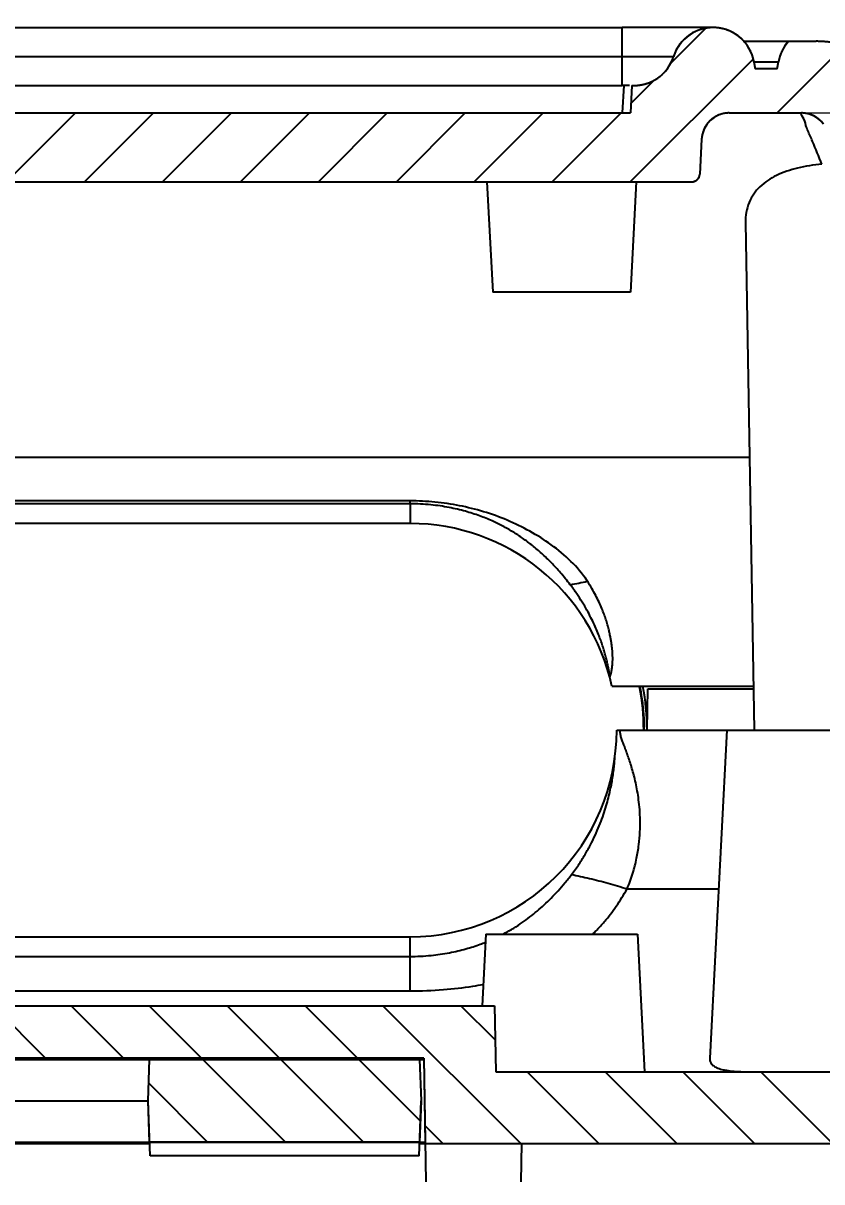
# Model space of a CAD drawing. Header units: millimetres. Extents: x 1786 to 4339, y -2795 to -1928.
# Drawn here: x 4201.66 to 4230.64, y -2548.85 to -2506.8 of the extents above; entities that cross this region are included whole.
import ezdxf

# ---------------------------------------------------------------- set-up
doc = ezdxf.new("R2010")
doc.units = ezdxf.units.MM
doc.layers.add('dim', color=3, linetype='Continuous', lineweight=9)
doc.styles.add('FFS', font='simfang0.ttf', dxfattribs={"width": 0.85})
doc.dimstyles.new('YanXiu', dxfattribs={"dimtxt": 2.5, "dimasz": 2.2, "dimexe": 1, "dimexo": 0.6, "dimgap": 0.66, "dimtad": 0, "dimzin": 9, "dimdsep": 46, "dimtxsty": 'FFS', "dimblk": 'CLOSEDBLANK', "dimcen": 0, "dimclrd": 256, "dimclre": 131, "dimclrt": 42, "dimazin": 2, "dimtfac": 1, "dimtofl": 0, "dimtmove": 0, "dimatfit": 3, "dimldrblk": 'CLOSEDBLANK', "dimfxl": 1, "dimlwd": 5, "dimlwe": 5, "dimarcsym": 0})
pattern_1 = [(315, (-316.9945, 82.8858), (1.4142136, 1.4142136), [])]

# ---------------------------------------------------------------- blocks, each defined once
blk = doc.blocks.new('_ClosedBlank')
at = {"color": 0, "linetype": 'ByBlock', "lineweight": -2}
for p, q in [((-1, 0.167), (0, 0)), ((-1, 0.167), (-1, -0.167)), ((0, 0), (-1, -0.167))]:
    blk.add_line(p, q, dxfattribs=at)
blk = doc.blocks.new('*D246')
at = {"layer": 'Defpoints', "color": 0}
for p in [(4227.273, -2510.06), (4233.369, -2544.86), (4244.793, -2544.86)]:
    blk.add_point(p, dxfattribs=at)
at = {"layer": 'dim', "color": 131, "lineweight": 5}
for p, q in [((4228.273, -2510.06), (4245.793, -2510.06)), ((4234.368, -2544.86), (4245.793, -2544.86))]:
    blk.add_line(p, q, dxfattribs=at)
at = {"layer": 'dim', "lineweight": 5}
for p, q in [((4244.793, -2514.06), (4244.793, -2521.199)), ((4244.793, -2540.86), (4244.793, -2533.72))]:
    blk.add_line(p, q, dxfattribs=at)
at = {"layer": 'dim', "lineweight": 5, "xscale": 4, "yscale": 4, "zscale": 4}
for p, rotation in [((4244.793, -2510.06), 90), ((4244.793, -2544.86), 270)]:
    blk.add_blockref('_ClosedBlank', p, dxfattribs=dict(at, rotation=rotation))
at = {"layer": 'dim', "color": 42, "insert": (4244.793, -2527.46), "char_height": 5, "attachment_point": 5, "rotation": 90, "style": 'FFS'}
blk.add_mtext('34.8', dxfattribs=at)
blk = doc.blocks.new('*u270')
at = {"linetype": 'Continuous'}
h = blk.add_hatch(dxfattribs=at)
h.set_pattern_fill('DEFAULT__7', color=2, scale=2, angle=45, style=0, pattern_type=0)
h.set_pattern_definition([(45, (-319.823, 82.8858), (-1.4142136, 1.4142136), [])])
edge = h.paths.add_edge_path()
edge.add_spline(control_points=[(126.837, 286.042), (129.732, 282.011), (131.836, 277.515), (133.077, 272.709)], knot_values=[0, 0, 0, 0, 1, 1, 1, 1], weights=[1, 0.988615, 0.988615, 1], degree=3, periodic=0)
edge.add_line((132.095, 272.709), (133.077, 272.709))
edge.add_spline(control_points=[(131.742, 273.959), (131.866, 273.544), (131.984, 273.128), (132.095, 272.709)], knot_values=[0, 0, 0, 0, 1, 1, 1, 1], weights=[1, 0.999908, 0.999908, 1], degree=3, periodic=0)
edge.add_line((130.794, 273.959), (131.742, 273.959))
edge.add_line((130.751, 272.709), (130.794, 273.959))
edge.add_line((129.763, 272.709), (130.751, 272.709))
edge.add_spline(control_points=[(123.849, 284.707), (126.544, 281.092), (128.537, 277.048), (129.763, 272.709)], knot_values=[0, 0, 0, 0, 1, 1, 1, 1], weights=[1, 0.988898, 0.988898, 1], degree=3, periodic=0)
edge.add_spline(control_points=[(123.849, 284.707), (123.657, 284.965), (123.369, 285.109), (123.047, 285.109)], knot_values=[0, 0, 0, 0, 1, 1, 1, 1], weights=[1, 0.929202, 0.929202, 1], degree=3, periodic=0)
edge.add_line((120.427, 285.109), (123.047, 285.109))
edge.add_spline(control_points=[(120.427, 285.109), (119.866, 285.109), (119.458, 284.722), (119.429, 284.161)], knot_values=[0, 0, 0, 0, 1, 1, 1, 1], weights=[1, 0.816916, 0.816916, 1], degree=3, periodic=0)
edge.add_line((119.429, 284.161), (119.362, 282.893))
edge.add_spline(control_points=[(119.063, 282.609), (119.231, 282.609), (119.353, 282.725), (119.362, 282.893)], knot_values=[0, 0, 0, 0, 1, 1, 1, 1], weights=[1, 0.816916, 0.816916, 1], degree=3, periodic=0)
edge.add_line((49.632, 282.609), (119.063, 282.609))
edge.add_spline(control_points=[(49.632, 282.609), (49.464, 282.609), (49.341, 282.725), (49.332, 282.893)], knot_values=[0, 0, 0, 0, 1, 1, 1, 1], weights=[1, 0.816916, 0.816916, 1], degree=3, periodic=0)
edge.add_line((49.266, 284.161), (49.332, 282.893))
edge.add_spline(control_points=[(48.267, 285.109), (48.829, 285.109), (49.237, 284.722), (49.266, 284.161)], knot_values=[0, 0, 0, 0, 1, 1, 1, 1], weights=[1, 0.816916, 0.816916, 1], degree=3, periodic=0)
edge.add_line((45.648, 285.109), (48.267, 285.109))
edge.add_spline(control_points=[(45.648, 285.109), (45.326, 285.109), (45.038, 284.965), (44.846, 284.707)], knot_values=[0, 0, 0, 0, 1, 1, 1, 1], weights=[1, 0.929202, 0.929202, 1], degree=3, periodic=0)
edge.add_spline(control_points=[(44.846, 284.707), (42.151, 281.092), (40.157, 277.048), (38.932, 272.709)], knot_values=[0, 0, 0, 0, 1, 1, 1, 1], weights=[1, 0.988898, 0.988898, 1], degree=3, periodic=0)
edge.add_line((37.944, 272.709), (38.932, 272.709))
edge.add_line((37.944, 272.709), (37.9, 273.959))
edge.add_line((37.9, 273.959), (36.953, 273.959))
edge.add_spline(control_points=[(36.953, 273.959), (36.828, 273.544), (36.71, 273.128), (36.599, 272.709)], knot_values=[0, 0, 0, 0, 1, 1, 1, 1], weights=[1, 0.999908, 0.999908, 1], degree=3, periodic=0)
edge.add_line((35.618, 272.709), (36.599, 272.709))
edge.add_spline(control_points=[(41.858, 286.042), (38.963, 282.011), (36.858, 277.515), (35.618, 272.709)], knot_values=[0, 0, 0, 0, 1, 1, 1, 1], weights=[1, 0.988615, 0.988615, 1], degree=3, periodic=0)
edge.add_spline(control_points=[(45.107, 287.709), (43.793, 287.709), (42.624, 287.109), (41.858, 286.042)], knot_values=[0, 0, 0, 0, 1, 1, 1, 1], weights=[1, 0.926504, 0.926504, 1], degree=3, periodic=0)
edge.add_line((45.107, 287.709), (46.114, 287.709))
edge.add_spline(control_points=[(46.114, 287.709), (46.302, 287.498), (46.426, 287.244), (46.475, 286.966)], knot_values=[0, 0, 0, 0, 1, 1, 1, 1], weights=[1, 0.974359, 0.974359, 1], degree=3, periodic=0)
edge.add_line((46.521, 286.709), (46.475, 286.966))
edge.add_line((47.321, 286.709), (46.521, 286.709))
edge.add_line((47.366, 286.966), (47.321, 286.709))
edge.add_spline(control_points=[(47.366, 286.966), (47.71, 288.916), (49.685, 289.046), (50.282, 287.158)], knot_values=[0, 0, 0, 0, 1, 1, 1, 1], weights=[1, 0.492007, 0.492007, 1], degree=3, periodic=0)
edge.add_spline(control_points=[(51.795, 286.109), (51.083, 286.072), (50.497, 286.478), (50.282, 287.158)], knot_values=[0, 0, 0, 0, 1, 1, 1, 1], weights=[1, 0.860596, 0.860596, 1], degree=3, periodic=0)
edge.add_line((51.795, 286.109), (51.847, 285.109))
edge.add_line((51.847, 285.109), (116.847, 285.109))
edge.add_line((116.9, 286.109), (116.847, 285.109))
edge.add_spline(control_points=[(116.9, 286.109), (117.612, 286.072), (118.198, 286.478), (118.413, 287.158)], knot_values=[0, 0, 0, 0, 1, 1, 1, 1], weights=[1, 0.860596, 0.860596, 1], degree=3, periodic=0)
edge.add_spline(control_points=[(121.329, 286.966), (120.985, 288.916), (119.01, 289.046), (118.413, 287.158)], knot_values=[0, 0, 0, 0, 1, 1, 1, 1], weights=[1, 0.492007, 0.492007, 1], degree=3, periodic=0)
edge.add_line((121.329, 286.966), (121.374, 286.709))
edge.add_line((122.174, 286.709), (121.374, 286.709))
edge.add_line((122.174, 286.709), (122.219, 286.966))
edge.add_spline(control_points=[(122.581, 287.709), (122.392, 287.498), (122.269, 287.244), (122.219, 286.966)], knot_values=[0, 0, 0, 0, 1, 1, 1, 1], weights=[1, 0.974359, 0.974359, 1], degree=3, periodic=0)
edge.add_line((122.581, 287.709), (123.588, 287.709))
edge.add_spline(control_points=[(126.837, 286.042), (126.07, 287.109), (124.901, 287.709), (123.588, 287.709)], knot_values=[0, 0, 0, 0, 1, 1, 1, 1], weights=[1, 0.926504, 0.926504, 1], degree=3, periodic=0)
h = blk.add_hatch(dxfattribs=at)
h.set_pattern_fill('DEFAULT__10', color=2, scale=2, angle=-45, style=0, pattern_type=0)
h.set_pattern_definition(pattern_1)
edge = h.paths.add_edge_path()
edge.add_line((40.069, 247.709), (59.293, 247.709))
edge.add_spline(control_points=[(40.069, 247.709), (38.267, 247.709), (36.811, 248.771), (36.26, 250.487)], knot_values=[0, 0, 0, 0, 1, 1, 1, 1], weights=[1, 0.871964, 0.871964, 1], degree=3, periodic=0)
edge.add_spline(control_points=[(35.618, 252.709), (35.81, 251.962), (36.025, 251.221), (36.26, 250.487)], knot_values=[0, 0, 0, 0, 1, 1, 1, 1], weights=[1, 0.999721, 0.999721, 1], degree=3, periodic=0)
edge.add_line((35.618, 252.709), (36.599, 252.709))
edge.add_spline(control_points=[(36.953, 251.459), (36.828, 251.874), (36.71, 252.29), (36.599, 252.709)], knot_values=[0, 0, 0, 0, 1, 1, 1, 1], weights=[1, 0.999908, 0.999908, 1], degree=3, periodic=0)
edge.add_line((37.9, 251.459), (36.953, 251.459))
edge.add_line((37.944, 252.709), (37.9, 251.459))
edge.add_line((37.944, 252.709), (38.932, 252.709))
edge.add_spline(control_points=[(38.932, 252.709), (39.095, 252.132), (39.272, 251.559), (39.463, 250.99)], knot_values=[0, 0, 0, 0, 1, 1, 1, 1], weights=[1, 0.999801, 0.999801, 1], degree=3, periodic=0)
edge.add_spline(control_points=[(40.411, 250.309), (39.966, 250.309), (39.605, 250.569), (39.463, 250.99)], knot_values=[0, 0, 0, 0, 1, 1, 1, 1], weights=[1, 0.874615, 0.874615, 1], degree=3, periodic=0)
edge.add_line((40.411, 250.309), (56.738, 250.309))
edge.add_line((56.78, 252.709), (56.738, 250.309))
edge.add_line((56.78, 252.709), (111.915, 252.709))
edge.add_line((111.915, 252.709), (111.956, 250.309))
edge.add_line((111.956, 250.309), (128.284, 250.309))
edge.add_spline(control_points=[(128.284, 250.309), (128.729, 250.309), (129.09, 250.569), (129.232, 250.99)], knot_values=[0, 0, 0, 0, 1, 1, 1, 1], weights=[1, 0.874615, 0.874615, 1], degree=3, periodic=0)
edge.add_spline(control_points=[(129.763, 252.709), (129.6, 252.132), (129.423, 251.559), (129.232, 250.99)], knot_values=[0, 0, 0, 0, 1, 1, 1, 1], weights=[1, 0.999801, 0.999801, 1], degree=3, periodic=0)
edge.add_line((129.763, 252.709), (130.751, 252.709))
edge.add_line((130.751, 252.709), (130.794, 251.459))
edge.add_line((130.794, 251.459), (131.742, 251.459))
edge.add_spline(control_points=[(131.742, 251.459), (131.866, 251.874), (131.984, 252.29), (132.095, 252.709)], knot_values=[0, 0, 0, 0, 1, 1, 1, 1], weights=[1, 0.999908, 0.999908, 1], degree=3, periodic=0)
edge.add_line((132.095, 252.709), (133.077, 252.709))
edge.add_spline(control_points=[(133.077, 252.709), (132.884, 251.962), (132.67, 251.221), (132.434, 250.487)], knot_values=[0, 0, 0, 0, 1, 1, 1, 1], weights=[1, 0.999721, 0.999721, 1], degree=3, periodic=0)
edge.add_spline(control_points=[(128.626, 247.709), (130.428, 247.709), (131.884, 248.771), (132.434, 250.487)], knot_values=[0, 0, 0, 0, 1, 1, 1, 1], weights=[1, 0.871964, 0.871964, 1], degree=3, periodic=0)
edge.add_line((109.401, 247.709), (128.626, 247.709))
edge.add_line((109.347, 250.809), (109.401, 247.709))
edge.add_line((109.347, 250.809), (59.347, 250.809))
edge.add_line((59.347, 250.809), (59.293, 247.709))
h = blk.add_hatch(dxfattribs=at)
h.set_pattern_fill('DEFAULT__6', color=2, scale=2, angle=-45, style=0, pattern_type=0)
h.set_pattern_definition(pattern_1)
edge = h.paths.add_edge_path()
edge.add_line((109.195, 250.759), (99.4, 250.759))
edge.add_line((109.195, 250.759), (109.247, 249.259))
edge.add_line((109.247, 249.259), (109.195, 247.759))
edge.add_line((109.195, 247.759), (99.4, 247.759))
edge.add_line((99.4, 247.759), (99.347, 249.259))
edge.add_line((99.347, 249.259), (99.4, 250.759))
edge = h.paths.add_edge_path()
edge.add_line((69.295, 250.759), (59.5, 250.759))
edge.add_line((69.347, 249.259), (69.295, 250.759))
edge.add_line((69.295, 247.759), (69.347, 249.259))
edge.add_line((69.295, 247.759), (59.5, 247.759))
edge.add_line((59.447, 249.259), (59.5, 247.759))
edge.add_line((59.5, 250.759), (59.447, 249.259))
at = {"color": 7, "linetype": 'Continuous'}
for p, q in [((51.597, 288.209, 0), (116.548, 288.209, 0)), ((116.548, 286.107, 0), (116.548, 288.209, 0)), ((117.986, 288.209, 0), (116.548, 288.209, 0)), ((120.931, 287.709, 0), (123.588, 287.709, 0)), ((122.581, 287.709, 0), (123.588, 287.709, 0)), ((52.147, 287.158, 0), (116.548, 287.158, 0)), ((116.548, 287.158, 0), (118.413, 287.158, 0)), ((121.329, 286.966, 0), (121.374, 286.709, 0)), ((121.329, 286.966, 0), (121.374, 286.709, 0)), ((121.329, 286.966, 0), (122.219, 286.966, 0)), ((122.174, 286.709, 0), (122.219, 286.966, 0)), ((122.174, 286.709, 0), (122.219, 286.966, 0)), ((122.174, 286.709, 0), (121.374, 286.709, 0)), ((122.174, 286.709, 0), (121.374, 286.709, 0)), ((52.147, 286.109, 0), (116.548, 286.109, 0)), ((116.6, 286.109, 0), (116.548, 285.109, 0)), ((116.9, 286.109, 0), (116.847, 285.109, 0)), ((116.9, 286.109, 0), (116.847, 285.109, 0)), ((51.847, 285.109, 0), (116.847, 285.109, 0)), ((51.847, 285.109, 0), (116.847, 285.109, 0)), ((120.427, 285.109, 0), (123.047, 285.109, 0)), ((120.427, 285.109, 0), (123.047, 285.109, 0)), ((119.429, 284.161, 0), (119.362, 282.893, 0)), ((119.429, 284.161, 0), (119.362, 282.893, 0)), ((49.632, 282.609, 0), (119.063, 282.609, 0)), ((49.632, 282.609, 0), (119.063, 282.609, 0)), ((111.638, 282.609, 0), (111.847, 278.609, 0)), ((117.057, 282.609, 0), (116.847, 278.609, 0)), ((121.017, 281.129, 0), (121.339, 262.709, 0)), ((116.847, 278.609, 0), (111.847, 278.609, 0)), ((121.166, 272.609, 0), (47.529, 272.609, 0)), ((108.847, 271.03, 0), (59.847, 271.03, 0)), ((108.847, 270.923, 0), (59.847, 270.923, 0)), ((108.847, 270.923, 0), (108.847, 271.03, 0)), ((108.847, 270.923, 0), (108.847, 270.209, 0)), ((108.847, 270.209, 0), (59.847, 270.209, 0)), ((116.175, 264.309, 0), (121.311, 264.309, 0)), ((117.447, 262.709, 0), (117.474, 264.209, 0)), ((117.474, 264.209, 0), (121.312, 264.209, 0)), ((116.347, 262.709, 0), (128.839, 262.709, 0)), ((120.347, 262.709, 0), (119.724, 250.808, 0)), ((116.725, 256.95, 0), (120.046, 256.95, 0)), ((111.597, 255.309, 0), (111.461, 252.709, 0)), ((111.597, 255.309, 0), (117.097, 255.309, 0)), ((117.097, 255.309, 0), (117.359, 250.309, 0)), ((59.847, 255.209, 0), (108.847, 255.209, 0)), ((108.847, 253.245, 0), (108.847, 255.209, 0)), ((59.847, 254.498, 0), (108.847, 254.498, 0)), ((59.847, 253.245, 0), (108.847, 253.245, 0)), ((56.78, 252.709, 0), (111.915, 252.709, 0)), ((56.78, 252.709, 0), (111.915, 252.709, 0)), ((111.915, 252.709, 0), (111.956, 250.309, 0)), ((111.915, 252.709, 0), (111.956, 250.309, 0)), ((109.347, 250.809, 0), (59.347, 250.809, 0)), ((109.347, 250.809, 0), (59.347, 250.809, 0)), ((59.347, 250.759, 0), (109.347, 250.759, 0)), ((99.347, 249.259, 0), (99.4, 250.759, 0)), ((99.347, 249.259, 0), (99.4, 250.759, 0)), ((109.195, 250.759, 0), (99.4, 250.759, 0)), ((109.195, 250.759, 0), (109.247, 249.259, 0)), ((109.195, 250.759, 0), (109.247, 249.259, 0)), ((109.347, 250.809, 0), (109.401, 247.709, 0)), ((109.347, 250.809, 0), (109.426, 246.318, 0)), ((111.956, 250.309, 0), (128.284, 250.309, 0)), ((111.956, 250.309, 0), (128.284, 250.309, 0)), ((69.347, 249.259, 0), (99.347, 249.259, 0)), ((99.4, 247.759, 0), (99.347, 249.259, 0)), ((99.417, 247.259, 0), (99.347, 249.259, 0)), ((109.177, 247.259, 0), (109.247, 249.259, 0)), ((109.247, 249.259, 0), (109.195, 247.759, 0)), ((59.293, 247.759, 0), (109.401, 247.759, 0)), ((69.295, 247.709, 0), (99.4, 247.709, 0)), ((109.195, 247.759, 0), (99.4, 247.759, 0)), ((109.195, 247.709, 0), (128.626, 247.709, 0)), ((109.401, 247.709, 0), (128.626, 247.709, 0)), ((112.877, 246.318, 0), (112.901, 247.709, 0)), ((109.177, 247.259, 0), (99.417, 247.259, 0))]:
    blk.add_line(p, q, dxfattribs=at)
at = {"color": 7, "linetype": 'Continuous', "elevation": 0}
blk.add_lwpolyline([(119.819, 288.209), (119.74, 288.208), (119.391, 288.209), (118.791, 288.208), (117.986, 288.209)], dxfattribs=at)
at = {"color": 7, "linetype": 'Continuous'}
for centre, radius, start, end in [((119.847, 286.705, 0), 1.504, 10, 162.4617), ((123.701, 286.705, 0), 1.504, 138.1154, 170), ((123.588, 283.709, 0), 4, 35.6853, 90), ((116.978, 287.611, 0), 1.504, 267, 342.4617), ((116.547, 279.033, 0), 7.076, 89.5696, 89.9939), ((120.427, 284.109, 0), 1, 90, 177), ((123.047, 284.109, 0), 1, 36.71, 90), ((119.063, 282.909, 0), 0.3, 270, 357), ((108.847, 262.709, 0), 7.5, 12.3178, 90), ((111.829, 283.313, 0), 15.585, 280.4756, 282.8068), ((108.847, 262.709, 0), 8.479, 0, 10.6569), ((108.847, 262.709, 0), 8.5, 0, 10.6676), ((108.847, 262.709, 0), 8.6, 0, 10.7222), ((108.847, 262.709, 0), 7.5, 270, 0), ((111.624, 259.402, 0), 5.619, 313.2111, 315.0229), ((109.031, 261.406, 0), 6.885, 290.0916, 291.7593)]:
    blk.add_arc(centre, radius, start, end, dxfattribs=at)
for points, start_tangent, end_tangent in [([(121.329, 286.966, 0), (121.327, 286.977, 0), (121.325, 286.988, 0), (121.322, 287, 0), (121.32, 287.011, 0), (121.318, 287.023, 0), (121.315, 287.034, 0), (121.313, 287.046, 0), (121.31, 287.057, 0), (121.307, 287.069, 0), (121.304, 287.081, 0), (121.301, 287.092, 0), (121.298, 287.104, 0), (121.294, 287.116, 0), (121.291, 287.128, 0), (121.287, 287.14, 0), (121.284, 287.152, 0), (121.28, 287.164, 0), (121.276, 287.176, 0), (121.272, 287.188, 0), (121.268, 287.2, 0), (121.264, 287.212, 0), (121.259, 287.224, 0), (121.255, 287.236, 0), (121.25, 287.249, 0), (121.245, 287.261, 0), (121.24, 287.273, 0), (121.235, 287.285, 0), (121.23, 287.298, 0), (121.224, 287.31, 0), (121.219, 287.322, 0), (121.213, 287.335, 0), (121.208, 287.347, 0), (121.202, 287.36, 0), (121.196, 287.372, 0), (121.189, 287.384, 0), (121.183, 287.397, 0), (121.176, 287.409, 0), (121.17, 287.422, 0), (121.163, 287.434, 0), (121.156, 287.446, 0), (121.149, 287.459, 0), (121.142, 287.471, 0), (121.134, 287.484, 0), (121.127, 287.496, 0), (121.119, 287.508, 0), (121.111, 287.521, 0), (121.103, 287.533, 0), (121.095, 287.546, 0), (121.086, 287.558, 0), (121.078, 287.57, 0), (121.069, 287.582, 0), (121.06, 287.595, 0), (121.051, 287.607, 0), (121.042, 287.619, 0), (121.032, 287.631, 0), (121.023, 287.643, 0), (121.013, 287.655, 0), (121.003, 287.667, 0), (120.993, 287.679, 0), (120.983, 287.691, 0), (120.973, 287.703, 0), (120.962, 287.715, 0), (120.951, 287.726, 0), (120.94, 287.738, 0), (120.929, 287.75, 0), (120.918, 287.761, 0), (120.907, 287.773, 0), (120.895, 287.784, 0), (120.883, 287.795, 0), (120.872, 287.806, 0), (120.859, 287.818, 0), (120.847, 287.829, 0), (120.835, 287.839, 0), (120.822, 287.85, 0), (120.81, 287.861, 0), (120.797, 287.872, 0), (120.784, 287.882, 0), (120.77, 287.893, 0), (120.757, 287.903, 0), (120.743, 287.913, 0), (120.73, 287.923, 0), (120.716, 287.933, 0), (120.702, 287.943, 0), (120.688, 287.952, 0), (120.673, 287.962, 0), (120.659, 287.971, 0), (120.644, 287.981, 0), (120.629, 287.99, 0), (120.614, 287.999, 0), (120.599, 288.007, 0), (120.584, 288.016, 0), (120.569, 288.025, 0), (120.553, 288.033, 0), (120.538, 288.041, 0), (120.522, 288.049, 0), (120.506, 288.057, 0), (120.49, 288.065, 0), (120.474, 288.072, 0), (120.457, 288.08, 0), (120.441, 288.087, 0), (120.425, 288.094, 0), (120.408, 288.101, 0), (120.391, 288.107, 0), (120.374, 288.114, 0), (120.357, 288.12, 0), (120.34, 288.126, 0), (120.323, 288.132, 0), (120.306, 288.137, 0), (120.289, 288.143, 0), (120.271, 288.148, 0), (120.254, 288.153, 0), (120.236, 288.158, 0), (120.218, 288.162, 0), (120.201, 288.167, 0), (120.183, 288.171, 0), (120.165, 288.175, 0), (120.147, 288.179, 0), (120.129, 288.182, 0), (120.111, 288.186, 0), (120.093, 288.189, 0), (120.074, 288.192, 0), (120.056, 288.194, 0), (120.038, 288.197, 0), (120.02, 288.199, 0), (120.001, 288.201, 0), (119.983, 288.203, 0), (119.965, 288.204, 0), (119.946, 288.206, 0), (119.928, 288.207, 0), (119.909, 288.208, 0), (119.891, 288.208, 0), (119.873, 288.209, 0), (119.854, 288.209, 0), (119.836, 288.209, 0), (119.817, 288.209, 0), (119.799, 288.208, 0), (119.781, 288.207, 0), (119.762, 288.207, 0), (119.744, 288.205, 0), (119.726, 288.204, 0), (119.707, 288.202, 0), (119.689, 288.201, 0), (119.671, 288.199, 0), (119.653, 288.196, 0), (119.635, 288.194, 0), (119.617, 288.191, 0), (119.599, 288.188, 0), (119.581, 288.185, 0), (119.563, 288.182, 0), (119.545, 288.178, 0), (119.527, 288.175, 0), (119.51, 288.171, 0), (119.492, 288.166, 0), (119.475, 288.162, 0), (119.457, 288.157, 0), (119.44, 288.153, 0), (119.423, 288.148, 0), (119.406, 288.143, 0), (119.389, 288.137, 0), (119.372, 288.132, 0), (119.355, 288.126, 0), (119.338, 288.12, 0), (119.322, 288.114, 0), (119.305, 288.108, 0), (119.289, 288.101, 0), (119.273, 288.095, 0), (119.257, 288.088, 0), (119.241, 288.081, 0), (119.225, 288.074, 0), (119.209, 288.067, 0), (119.194, 288.059, 0), (119.178, 288.052, 0), (119.163, 288.044, 0), (119.148, 288.036, 0), (119.132, 288.028, 0), (119.118, 288.02, 0), (119.103, 288.012, 0), (119.088, 288.003, 0), (119.074, 287.995, 0), (119.059, 287.986, 0), (119.045, 287.977, 0), (119.031, 287.968, 0), (119.017, 287.959, 0), (119.004, 287.95, 0), (118.99, 287.941, 0), (118.977, 287.931, 0), (118.963, 287.922, 0), (118.95, 287.912, 0), (118.937, 287.902, 0), (118.924, 287.893, 0), (118.912, 287.883, 0), (118.899, 287.873, 0), (118.887, 287.862, 0), (118.875, 287.852, 0), (118.863, 287.842, 0), (118.851, 287.832, 0), (118.839, 287.821, 0), (118.828, 287.811, 0), (118.816, 287.8, 0), (118.805, 287.789, 0), (118.794, 287.779, 0), (118.783, 287.768, 0), (118.772, 287.757, 0), (118.762, 287.746, 0), (118.751, 287.735, 0), (118.741, 287.724, 0), (118.731, 287.713, 0), (118.721, 287.702, 0), (118.711, 287.691, 0), (118.702, 287.68, 0), (118.692, 287.668, 0), (118.683, 287.657, 0), (118.674, 287.646, 0), (118.665, 287.634, 0), (118.656, 287.623, 0), (118.647, 287.612, 0), (118.639, 287.6, 0), (118.63, 287.589, 0), (118.622, 287.577, 0), (118.614, 287.566, 0), (118.606, 287.555, 0), (118.598, 287.543, 0), (118.591, 287.532, 0), (118.583, 287.52, 0), (118.576, 287.508, 0), (118.569, 287.497, 0), (118.562, 287.485, 0), (118.555, 287.474, 0), (118.548, 287.462, 0), (118.541, 287.451, 0), (118.535, 287.439, 0), (118.528, 287.428, 0), (118.522, 287.416, 0), (118.516, 287.405, 0), (118.51, 287.393, 0), (118.504, 287.382, 0), (118.498, 287.371, 0), (118.493, 287.359, 0), (118.487, 287.348, 0), (118.482, 287.336, 0), (118.477, 287.325, 0), (118.472, 287.314, 0), (118.467, 287.302, 0), (118.462, 287.291, 0), (118.457, 287.28, 0), (118.453, 287.269, 0), (118.448, 287.257, 0), (118.444, 287.246, 0), (118.44, 287.235, 0), (118.435, 287.224, 0), (118.431, 287.213, 0), (118.428, 287.202, 0), (118.424, 287.191, 0), (118.42, 287.18, 0), (118.416, 287.169, 0), (118.413, 287.158, 0)], (-0.173648, 0.984808), (-0.301343, -0.953516)), ([(122.581, 287.709, 0), (122.572, 287.699, 0), (122.564, 287.69, 0), (122.555, 287.68, 0), (122.547, 287.67, 0), (122.539, 287.66, 0), (122.531, 287.65, 0), (122.522, 287.64, 0), (122.514, 287.629, 0), (122.506, 287.619, 0), (122.499, 287.609, 0), (122.491, 287.598, 0), (122.483, 287.588, 0), (122.475, 287.577, 0), (122.468, 287.566, 0), (122.46, 287.556, 0), (122.453, 287.545, 0), (122.446, 287.534, 0), (122.439, 287.523, 0), (122.432, 287.512, 0), (122.425, 287.501, 0), (122.418, 287.49, 0), (122.411, 287.478, 0), (122.404, 287.467, 0), (122.397, 287.456, 0), (122.391, 287.444, 0), (122.385, 287.433, 0), (122.378, 287.421, 0), (122.372, 287.41, 0), (122.366, 287.398, 0), (122.36, 287.386, 0), (122.354, 287.374, 0), (122.348, 287.363, 0), (122.342, 287.351, 0), (122.337, 287.339, 0), (122.331, 287.327, 0), (122.326, 287.315, 0), (122.321, 287.303, 0), (122.315, 287.291, 0), (122.31, 287.279, 0), (122.305, 287.266, 0), (122.301, 287.254, 0), (122.296, 287.242, 0), (122.291, 287.23, 0), (122.287, 287.217, 0), (122.282, 287.205, 0), (122.278, 287.193, 0), (122.274, 287.18, 0), (122.27, 287.168, 0), (122.266, 287.155, 0), (122.262, 287.143, 0), (122.258, 287.13, 0), (122.254, 287.118, 0), (122.251, 287.105, 0), (122.247, 287.093, 0), (122.244, 287.08, 0), (122.241, 287.067, 0), (122.238, 287.055, 0), (122.235, 287.042, 0), (122.232, 287.029, 0), (122.229, 287.017, 0), (122.227, 287.004, 0), (122.224, 286.991, 0), (122.222, 286.979, 0), (122.219, 286.966, 0)], (-0.667633, -0.744491), (-0.173648, -0.984808)), ([(126.837, 286.042, 0), (126.82, 286.065, 0), (126.803, 286.088, 0), (126.786, 286.111, 0), (126.769, 286.134, 0), (126.751, 286.157, 0), (126.733, 286.18, 0), (126.715, 286.202, 0), (126.697, 286.225, 0), (126.679, 286.247, 0), (126.661, 286.27, 0), (126.642, 286.292, 0), (126.623, 286.314, 0), (126.604, 286.336, 0), (126.585, 286.358, 0), (126.565, 286.38, 0), (126.546, 286.401, 0), (126.526, 286.423, 0), (126.506, 286.444, 0), (126.486, 286.466, 0), (126.466, 286.487, 0), (126.445, 286.508, 0), (126.425, 286.529, 0), (126.404, 286.55, 0), (126.383, 286.57, 0), (126.361, 286.591, 0), (126.34, 286.611, 0), (126.319, 286.632, 0), (126.297, 286.652, 0), (126.275, 286.672, 0), (126.253, 286.692, 0), (126.231, 286.711, 0), (126.208, 286.731, 0), (126.186, 286.75, 0), (126.163, 286.77, 0), (126.14, 286.789, 0), (126.117, 286.808, 0), (126.094, 286.827, 0), (126.07, 286.845, 0), (126.047, 286.864, 0), (126.023, 286.882, 0), (125.999, 286.9, 0), (125.975, 286.918, 0), (125.951, 286.936, 0), (125.927, 286.954, 0), (125.903, 286.971, 0), (125.878, 286.988, 0), (125.853, 287.005, 0), (125.828, 287.022, 0), (125.803, 287.039, 0), (125.778, 287.056, 0), (125.753, 287.072, 0), (125.728, 287.088, 0), (125.702, 287.104, 0), (125.677, 287.12, 0), (125.651, 287.136, 0), (125.625, 287.151, 0), (125.599, 287.167, 0), (125.573, 287.182, 0), (125.546, 287.197, 0), (125.52, 287.211, 0), (125.494, 287.226, 0), (125.467, 287.24, 0), (125.44, 287.254, 0), (125.413, 287.268, 0), (125.387, 287.282, 0), (125.36, 287.295, 0), (125.332, 287.308, 0), (125.305, 287.321, 0), (125.278, 287.334, 0), (125.25, 287.347, 0), (125.223, 287.359, 0), (125.195, 287.372, 0), (125.168, 287.384, 0), (125.14, 287.395, 0), (125.112, 287.407, 0), (125.084, 287.418, 0), (125.056, 287.43, 0), (125.028, 287.441, 0), (125, 287.451, 0), (124.972, 287.462, 0), (124.944, 287.472, 0), (124.915, 287.482, 0), (124.887, 287.492, 0), (124.859, 287.502, 0), (124.83, 287.511, 0), (124.802, 287.52, 0), (124.773, 287.529, 0), (124.744, 287.538, 0), (124.716, 287.547, 0), (124.687, 287.555, 0), (124.658, 287.563, 0), (124.629, 287.571, 0), (124.6, 287.579, 0), (124.572, 287.586, 0), (124.543, 287.593, 0), (124.514, 287.6, 0), (124.485, 287.607, 0), (124.456, 287.614, 0), (124.427, 287.62, 0), (124.398, 287.626, 0), (124.369, 287.632, 0), (124.34, 287.638, 0), (124.311, 287.643, 0), (124.282, 287.648, 0), (124.252, 287.653, 0), (124.223, 287.658, 0), (124.194, 287.663, 0), (124.165, 287.667, 0), (124.136, 287.671, 0), (124.107, 287.675, 0), (124.078, 287.679, 0), (124.049, 287.682, 0), (124.02, 287.685, 0), (123.991, 287.689, 0), (123.962, 287.691, 0), (123.933, 287.694, 0), (123.904, 287.696, 0), (123.875, 287.699, 0), (123.846, 287.701, 0), (123.817, 287.702, 0), (123.788, 287.704, 0), (123.76, 287.705, 0), (123.731, 287.706, 0), (123.702, 287.707, 0), (123.674, 287.708, 0), (123.645, 287.709, 0), (123.616, 287.709, 0), (123.588, 287.709, 0)], (-0.583333, 0.812233), (-1, 0)), ([(116.9, 286.109, 0), (116.914, 286.108, 0), (116.929, 286.108, 0), (116.943, 286.107, 0), (116.958, 286.107, 0), (116.972, 286.107, 0), (116.987, 286.107, 0), (117.002, 286.107, 0), (117.016, 286.107, 0), (117.031, 286.108, 0), (117.046, 286.108, 0), (117.061, 286.109, 0), (117.076, 286.11, 0), (117.09, 286.111, 0), (117.105, 286.112, 0), (117.12, 286.114, 0), (117.135, 286.115, 0), (117.15, 286.117, 0), (117.165, 286.119, 0), (117.18, 286.12, 0), (117.195, 286.123, 0), (117.21, 286.125, 0), (117.226, 286.127, 0), (117.241, 286.13, 0), (117.256, 286.133, 0), (117.271, 286.136, 0), (117.286, 286.139, 0), (117.301, 286.142, 0), (117.316, 286.145, 0), (117.331, 286.149, 0), (117.346, 286.153, 0), (117.361, 286.156, 0), (117.376, 286.16, 0), (117.391, 286.165, 0), (117.407, 286.169, 0), (117.422, 286.174, 0), (117.437, 286.178, 0), (117.451, 286.183, 0), (117.466, 286.188, 0), (117.481, 286.193, 0), (117.496, 286.199, 0), (117.511, 286.204, 0), (117.526, 286.21, 0), (117.54, 286.216, 0), (117.555, 286.222, 0), (117.57, 286.228, 0), (117.584, 286.234, 0), (117.599, 286.241, 0), (117.613, 286.247, 0), (117.628, 286.254, 0), (117.642, 286.261, 0), (117.657, 286.268, 0), (117.671, 286.276, 0), (117.685, 286.283, 0), (117.699, 286.291, 0), (117.713, 286.298, 0), (117.727, 286.306, 0), (117.741, 286.314, 0), (117.755, 286.323, 0), (117.768, 286.331, 0), (117.782, 286.339, 0), (117.796, 286.348, 0), (117.809, 286.357, 0), (117.822, 286.366, 0), (117.836, 286.375, 0), (117.849, 286.384, 0), (117.862, 286.393, 0), (117.875, 286.403, 0), (117.888, 286.413, 0), (117.9, 286.422, 0), (117.913, 286.432, 0), (117.925, 286.442, 0), (117.938, 286.452, 0), (117.95, 286.463, 0), (117.962, 286.473, 0), (117.974, 286.484, 0), (117.986, 286.494, 0), (117.998, 286.505, 0), (118.01, 286.516, 0), (118.021, 286.527, 0), (118.033, 286.538, 0), (118.044, 286.549, 0), (118.055, 286.561, 0), (118.066, 286.572, 0), (118.077, 286.584, 0), (118.088, 286.595, 0), (118.099, 286.607, 0), (118.109, 286.619, 0), (118.12, 286.631, 0), (118.13, 286.643, 0), (118.14, 286.655, 0), (118.15, 286.667, 0), (118.16, 286.68, 0), (118.169, 286.692, 0), (118.179, 286.704, 0), (118.188, 286.717, 0), (118.197, 286.73, 0), (118.206, 286.742, 0), (118.215, 286.755, 0), (118.224, 286.768, 0), (118.233, 286.781, 0), (118.241, 286.794, 0), (118.25, 286.807, 0), (118.258, 286.82, 0), (118.266, 286.833, 0), (118.274, 286.846, 0), (118.281, 286.859, 0), (118.289, 286.873, 0), (118.296, 286.886, 0), (118.304, 286.899, 0), (118.311, 286.913, 0), (118.318, 286.926, 0), (118.325, 286.939, 0), (118.331, 286.953, 0), (118.338, 286.967, 0), (118.344, 286.98, 0), (118.35, 286.994, 0), (118.356, 287.007, 0), (118.362, 287.021, 0), (118.368, 287.035, 0), (118.374, 287.048, 0), (118.379, 287.062, 0), (118.384, 287.076, 0), (118.389, 287.089, 0), (118.394, 287.103, 0), (118.399, 287.117, 0), (118.404, 287.13, 0), (118.409, 287.144, 0), (118.413, 287.158, 0)], (0.99863, -0.052336), (0.301343, 0.953516)), ([(116.715, 286.108, 0), (116.6, 286.109, 0)], (-0.999444, 0.033333), (-0.999973, 0.007351)), ([(116.812, 286.108, 0), (116.715, 286.108, 0)], (-0.991762, -0.128098), (-0.999444, 0.033333)), ([(120.427, 285.109, 0), (120.417, 285.109, 0), (120.406, 285.109, 0), (120.395, 285.108, 0), (120.384, 285.108, 0), (120.373, 285.107, 0), (120.362, 285.107, 0), (120.351, 285.106, 0), (120.34, 285.105, 0), (120.329, 285.104, 0), (120.318, 285.103, 0), (120.307, 285.102, 0), (120.295, 285.1, 0), (120.284, 285.099, 0), (120.273, 285.097, 0), (120.262, 285.095, 0), (120.251, 285.093, 0), (120.239, 285.091, 0), (120.228, 285.089, 0), (120.217, 285.086, 0), (120.205, 285.084, 0), (120.194, 285.081, 0), (120.183, 285.079, 0), (120.171, 285.076, 0), (120.16, 285.073, 0), (120.149, 285.069, 0), (120.138, 285.066, 0), (120.126, 285.063, 0), (120.115, 285.059, 0), (120.104, 285.055, 0), (120.092, 285.051, 0), (120.081, 285.047, 0), (120.07, 285.043, 0), (120.059, 285.039, 0), (120.048, 285.034, 0), (120.037, 285.029, 0), (120.025, 285.025, 0), (120.014, 285.02, 0), (120.003, 285.015, 0), (119.992, 285.009, 0), (119.981, 285.004, 0), (119.971, 284.998, 0), (119.96, 284.993, 0), (119.949, 284.987, 0), (119.938, 284.981, 0), (119.927, 284.975, 0), (119.917, 284.969, 0), (119.906, 284.962, 0), (119.896, 284.956, 0), (119.885, 284.949, 0), (119.875, 284.943, 0), (119.865, 284.936, 0), (119.855, 284.929, 0), (119.844, 284.921, 0), (119.834, 284.914, 0), (119.824, 284.907, 0), (119.815, 284.899, 0), (119.805, 284.891, 0), (119.795, 284.884, 0), (119.785, 284.876, 0), (119.776, 284.868, 0), (119.767, 284.86, 0), (119.757, 284.851, 0), (119.748, 284.843, 0), (119.739, 284.834, 0), (119.73, 284.826, 0), (119.721, 284.817, 0), (119.712, 284.808, 0), (119.704, 284.799, 0), (119.695, 284.79, 0), (119.687, 284.781, 0), (119.678, 284.772, 0), (119.67, 284.762, 0), (119.662, 284.753, 0), (119.654, 284.743, 0), (119.646, 284.734, 0), (119.639, 284.724, 0), (119.631, 284.714, 0), (119.624, 284.704, 0), (119.616, 284.694, 0), (119.609, 284.684, 0), (119.602, 284.674, 0), (119.595, 284.664, 0), (119.589, 284.653, 0), (119.582, 284.643, 0), (119.575, 284.633, 0), (119.569, 284.622, 0), (119.563, 284.612, 0), (119.557, 284.601, 0), (119.551, 284.59, 0), (119.545, 284.58, 0), (119.539, 284.569, 0), (119.534, 284.558, 0), (119.529, 284.547, 0), (119.523, 284.537, 0), (119.518, 284.526, 0), (119.513, 284.515, 0), (119.509, 284.504, 0), (119.504, 284.493, 0), (119.499, 284.482, 0), (119.495, 284.471, 0), (119.491, 284.46, 0), (119.487, 284.448, 0), (119.483, 284.437, 0), (119.479, 284.426, 0), (119.475, 284.415, 0), (119.472, 284.404, 0), (119.468, 284.393, 0), (119.465, 284.382, 0), (119.462, 284.37, 0), (119.459, 284.359, 0), (119.456, 284.348, 0), (119.454, 284.337, 0), (119.451, 284.326, 0), (119.449, 284.315, 0), (119.446, 284.304, 0), (119.444, 284.293, 0), (119.442, 284.281, 0), (119.44, 284.27, 0), (119.439, 284.259, 0), (119.437, 284.248, 0), (119.436, 284.237, 0), (119.434, 284.226, 0), (119.433, 284.215, 0), (119.432, 284.205, 0), (119.431, 284.194, 0), (119.43, 284.183, 0), (119.429, 284.172, 0), (119.429, 284.161, 0)], (-1, 0), (-0.052336, -0.99863)), ([(123.28, 284.473, 0), (123.213, 284.659, 0), (123.076, 284.999, 0), (123.043, 285.109, 0)], (-0.37779, 0.925891), (0.999997, 0.00232)), ([(123.849, 284.707, 0), (123.84, 284.718, 0), (123.832, 284.729, 0), (123.823, 284.74, 0), (123.814, 284.751, 0), (123.805, 284.762, 0), (123.795, 284.772, 0), (123.786, 284.783, 0), (123.776, 284.794, 0), (123.766, 284.804, 0), (123.756, 284.814, 0), (123.746, 284.824, 0), (123.735, 284.835, 0), (123.725, 284.844, 0), (123.714, 284.854, 0), (123.703, 284.864, 0), (123.692, 284.873, 0), (123.681, 284.883, 0), (123.669, 284.892, 0), (123.658, 284.901, 0), (123.646, 284.91, 0), (123.634, 284.918, 0), (123.622, 284.927, 0), (123.61, 284.935, 0), (123.598, 284.944, 0), (123.586, 284.952, 0), (123.573, 284.959, 0), (123.56, 284.967, 0), (123.548, 284.975, 0), (123.535, 284.982, 0), (123.522, 284.989, 0), (123.509, 284.996, 0), (123.496, 285.003, 0), (123.482, 285.009, 0), (123.469, 285.016, 0), (123.456, 285.022, 0), (123.442, 285.028, 0), (123.428, 285.033, 0), (123.415, 285.039, 0), (123.401, 285.044, 0), (123.387, 285.049, 0), (123.373, 285.054, 0), (123.359, 285.059, 0), (123.345, 285.063, 0), (123.331, 285.068, 0), (123.317, 285.072, 0), (123.303, 285.076, 0), (123.289, 285.079, 0), (123.274, 285.083, 0), (123.26, 285.086, 0), (123.246, 285.089, 0), (123.232, 285.092, 0), (123.218, 285.094, 0), (123.203, 285.097, 0), (123.189, 285.099, 0), (123.175, 285.101, 0), (123.16, 285.102, 0), (123.146, 285.104, 0), (123.132, 285.105, 0), (123.118, 285.106, 0), (123.104, 285.107, 0), (123.089, 285.108, 0), (123.075, 285.109, 0), (123.061, 285.109, 0), (123.047, 285.109, 0)], (-0.597765, 0.801671), (-1, 0)), ([(123.79, 283.249, 0), (123.454, 284.079, 0), (123.28, 284.473, 0)], (-0.369199, 0.92935), (-0.37779, 0.925891)), ([(123.79, 283.249, 0), (122.907, 283.108, 0), (122.148, 282.84, 0), (121.544, 282.429, 0), (121.149, 281.859, 0), (121.017, 281.129, 0)], (-0.996524, -0.083307), (0.017452, -0.999848)), ([(119.063, 282.609, 0), (119.069, 282.609, 0), (119.076, 282.609, 0), (119.082, 282.61, 0), (119.089, 282.61, 0), (119.096, 282.611, 0), (119.102, 282.612, 0), (119.109, 282.613, 0), (119.116, 282.614, 0), (119.122, 282.615, 0), (119.129, 282.616, 0), (119.136, 282.618, 0), (119.143, 282.62, 0), (119.15, 282.622, 0), (119.156, 282.624, 0), (119.163, 282.626, 0), (119.17, 282.629, 0), (119.177, 282.631, 0), (119.183, 282.634, 0), (119.19, 282.637, 0), (119.196, 282.64, 0), (119.203, 282.644, 0), (119.209, 282.647, 0), (119.216, 282.651, 0), (119.222, 282.655, 0), (119.228, 282.659, 0), (119.234, 282.663, 0), (119.241, 282.667, 0), (119.246, 282.672, 0), (119.252, 282.676, 0), (119.258, 282.681, 0), (119.264, 282.686, 0), (119.269, 282.691, 0), (119.275, 282.697, 0), (119.28, 282.702, 0), (119.285, 282.707, 0), (119.29, 282.713, 0), (119.295, 282.719, 0), (119.299, 282.724, 0), (119.304, 282.73, 0), (119.308, 282.736, 0), (119.312, 282.742, 0), (119.316, 282.749, 0), (119.32, 282.755, 0), (119.324, 282.761, 0), (119.327, 282.768, 0), (119.331, 282.774, 0), (119.334, 282.781, 0), (119.337, 282.787, 0), (119.34, 282.794, 0), (119.342, 282.8, 0), (119.345, 282.807, 0), (119.347, 282.814, 0), (119.349, 282.82, 0), (119.351, 282.827, 0), (119.353, 282.834, 0), (119.355, 282.84, 0), (119.356, 282.847, 0), (119.358, 282.854, 0), (119.359, 282.86, 0), (119.36, 282.867, 0), (119.361, 282.874, 0), (119.361, 282.88, 0), (119.362, 282.887, 0), (119.362, 282.893, 0)], (1, 0), (0.052336, 0.99863)), ([(115.275, 268.126, 0), (114.685, 268.835, 0), (113.97, 269.437, 0), (113.192, 269.931, 0), (112.369, 270.33, 0), (111.518, 270.637, 0), (110.643, 270.856, 0), (109.752, 270.987, 0), (108.847, 271.03, 0)], (-0.548521, 0.836137), (-1, 0.000011)), ([(114.663, 267.987, 0), (114.31, 268.419, 0), (113.968, 268.791, 0), (113.63, 269.117, 0), (113.287, 269.409, 0), (112.934, 269.674, 0), (112.576, 269.909, 0), (112.214, 270.114, 0), (111.823, 270.305, 0), (111.372, 270.487, 0), (110.856, 270.652, 0), (110.27, 270.79, 0), (109.602, 270.886, 0), (108.847, 270.923, 0)], (-0.608833, 0.793298), (-1, 0.000005)), ([(116.099, 264.624, 0), (116.083, 264.747, 0), (116.064, 264.872, 0), (116.038, 265.01, 0), (116.006, 265.16, 0), (115.967, 265.321, 0), (115.92, 265.493, 0), (115.866, 265.676, 0), (115.802, 265.87, 0), (115.727, 266.076, 0), (115.639, 266.297, 0), (115.536, 266.535, 0), (115.413, 266.79, 0), (115.269, 267.063, 0), (115.098, 267.355, 0), (114.898, 267.663, 0), (114.663, 267.987, 0)], (-0.102079, 0.994776), (-0.60887, 0.79327)), ([(116.096, 264.634, 0), (116.112, 264.671, 0), (116.125, 264.708, 0), (116.137, 264.747, 0), (116.148, 264.789, 0), (116.158, 264.835, 0), (116.168, 264.884, 0), (116.176, 264.939, 0), (116.184, 265, 0), (116.191, 265.068, 0), (116.196, 265.141, 0), (116.2, 265.218, 0), (116.201, 265.301, 0), (116.2, 265.389, 0), (116.196, 265.483, 0), (116.19, 265.583, 0), (116.18, 265.691, 0), (116.167, 265.807, 0), (116.149, 265.931, 0), (116.126, 266.066, 0), (116.096, 266.211, 0), (116.059, 266.368, 0), (116.013, 266.538, 0), (115.957, 266.722, 0), (115.888, 266.919, 0), (115.805, 267.13, 0), (115.706, 267.355, 0), (115.588, 267.594, 0), (115.447, 267.848, 0), (115.275, 268.126, 0)], (0.408809, 0.91262), (-0.548322, 0.836267)), ([(116.725, 256.95, 0), (116.932, 257.523, 0), (117.069, 258.058, 0), (117.151, 258.555, 0), (117.191, 259.014, 0), (117.198, 259.438, 0), (117.181, 259.829, 0), (117.144, 260.185, 0), (117.095, 260.509, 0), (117.036, 260.803, 0), (116.971, 261.072, 0), (116.902, 261.319, 0), (116.831, 261.548, 0), (116.759, 261.759, 0), (116.688, 261.954, 0), (116.621, 262.133, 0), (116.561, 262.296, 0), (116.512, 262.447, 0), (116.48, 262.585, 0), (116.469, 262.709, 0)], (0.384196, 0.923251), (-0.000937, 1)), ([(114.707, 257.469, 0), (114.989, 257.864, 0), (115.228, 258.249, 0), (115.431, 258.62, 0), (115.603, 258.977, 0), (115.747, 259.32, 0), (115.868, 259.649, 0), (115.967, 259.962, 0), (116.049, 260.256, 0), (116.114, 260.534, 0), (116.167, 260.795, 0), (116.208, 261.042, 0), (116.24, 261.277, 0), (116.264, 261.501, 0), (116.281, 261.713, 0)], (0.606007, 0.795459), (0.067734, 0.997703)), ([(112.225, 255.308, 0), (112.259, 255.326, 0), (112.611, 255.528, 0), (112.919, 255.728, 0), (113.196, 255.93, 0), (113.458, 256.141, 0), (113.715, 256.369, 0), (113.969, 256.616, 0), (114.22, 256.881, 0), (114.465, 257.165, 0), (114.707, 257.469, 0)], (0.884874, 0.46583), (0.605941, 0.795509)), ([(114.707, 257.469, 0), (115.355, 257.33, 0), (116.033, 257.156, 0), (116.725, 256.95, 0)], (0.982345, -0.187079), (0.953156, -0.302479)), ([(115.599, 255.43, 0), (115.865, 255.716, 0), (116.109, 256.015, 0), (116.331, 256.322, 0), (116.534, 256.634, 0), (116.725, 256.95, 0)], (0.706817, 0.707396), (0.504163, 0.863609)), ([(108.847, 254.498, 0), (109.609, 254.535, 0), (110.283, 254.633, 0), (110.876, 254.773, 0), (111.396, 254.94, 0)], (1, 0.000004), (0.939136, 0.343544)), ([(108.847, 253.245, 0), (110.062, 253.293, 0), (111.131, 253.419, 0), (111.504, 253.483, 0)], (1, 0.000009), (0.982679, 0.185313)), ([(119.724, 250.808, 0), (119.739, 250.686, 0), (119.801, 250.581, 0), (119.908, 250.495, 0), (120.061, 250.427, 0), (120.262, 250.376, 0), (120.523, 250.339, 0), (120.857, 250.316, 0), (121.286, 250.309, 0)], (-0.052336, -0.99863), (1, 0))]:
    blk.add_spline(points, degree=3, dxfattribs=dict(at, start_tangent=start_tangent, end_tangent=end_tangent))
at = {"layer": 'dim'}
dim = blk.add_linear_dim(base=(137.947, 250.309, 0), p1=(120.427, 285.109, 0), p2=(126.523, 250.309, 0), angle=90, dimstyle='YanXiu', override={"dimtxt": 5, "dimasz": 4, "dimexe": 0.9995, "dimexo": 0.9995, "dimgap": 0.9995}, dxfattribs=at)
dim.commit()
dim.dimension.update_dxf_attribs({"geometry": '*D246', "text_midpoint": (137.947, 267.709, 0), "insert": (-4106.846, 2795.168)})

msp = doc.modelspace()

# ---------------------------------------------------------------- block references
msp.add_blockref('*u270', (4106.846, -2795.168))

doc.saveas('drawing.dxf')
